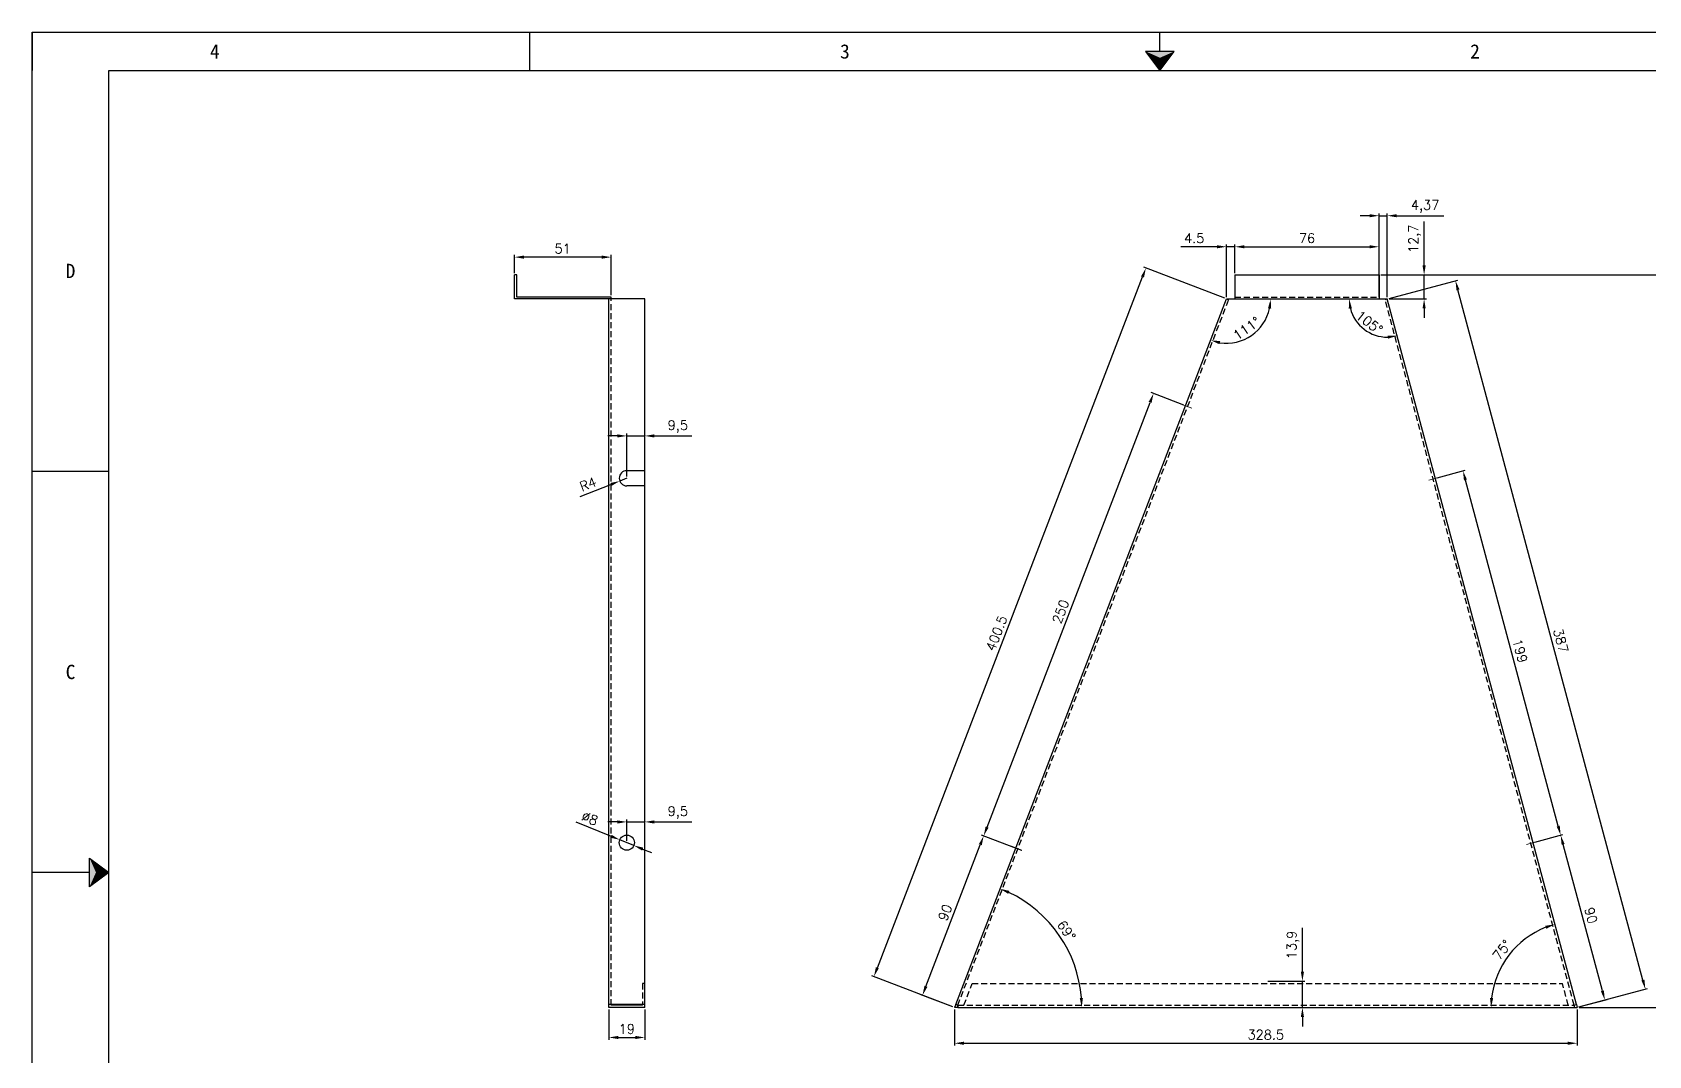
# Model space of a CAD drawing. Header units: millimetres. Extents: x -43476 to -13830, y -16942 to 55335.
# Drawn here: x -24551 to -23698, y 28963 to 29503 of the extents above; entities that cross this region are included whole.
import ezdxf
from ezdxf.enums import TextEntityAlignment as Align

# ---------------------------------------------------------------- set-up
doc = ezdxf.new("R2010")
doc.units = ezdxf.units.MM
for name, pattern in [('CENTER2', [28.575, 19.05, -3.175, 3.175, -3.175]), ('DOT', [0.25, 0, -0.25]), ('HIDDEN2', [4.7625, 3.175, -1.5875])]:
    doc.linetypes.add(name, pattern=pattern)
doc.layers.add('cen', color=1, linetype='CENTER2', lineweight=9)
doc.layers.add('dim', color=2, linetype='Continuous', lineweight=9)
doc.layers.add('hidden', color=3, linetype='HIDDEN2')
doc.layers.add('print', color=30, linetype='Continuous')
doc.styles.add('Dartop', font='')
doc.styles.get("Standard").update_dxf_attribs({"font": 'txt', "bigfont": 'gbcbig.shx'})
doc.styles.get('Dartop').set_extended_font_data('FangSong_GB2312')
doc.dimstyles.new('small', dxfattribs={"dimtxt": 5, "dimasz": 5, "dimexe": 1.25, "dimexo": 1, "dimgap": 2, "dimtad": 1, "dimtxsty": 'Standard', "dimcen": 2.5, "dimadec": 0, "dimazin": 0, "dimtfac": 1, "dimtmove": 0, "dimatfit": 3, "dimfxl": 0, "dimarcsym": 0})

# ---------------------------------------------------------------- blocks, each defined once
blk = doc.blocks.new('*U6')
at = {"color": 254, "linetype": 'Continuous'}
for points in [[(17, 21.667), (17.188, 21.75), (16.812, 21.75)], [(17, 21.667), (16.812, 21.75), (17, 21.5)], [(17, 21.667), (17, 21.5), (17.188, 21.75)]]:
    blk.add_solid(points, dxfattribs=at)
blk = doc.blocks.new('*U3')
at = {"color": 254, "linetype": 'Continuous', "extrusion": (0, 0, -1)}
for points in [[(-0.833, 11), (-0.75, 10.812), (-0.75, 11.188)], [(-0.833, 11), (-0.75, 11.188), (-1, 11)], [(-0.833, 11), (-1, 11), (-0.75, 10.812)]]:
    blk.add_solid(points, dxfattribs=at)
blk = doc.blocks.new('*D385')
at = {"layer": 'Defpoints', "color": 0}
for p in [(-23840.21, 29389.99), (-23916.21, 29375.14), (-23840.21, 29375.14)]:
    blk.add_point(p, dxfattribs=at)
at = {"layer": 'dim', "color": 0, "lineweight": -2}
for p, q in [((-23916.21, 29376.14), (-23916.21, 29391.24)), ((-23911.21, 29389.99), (-23845.21, 29389.99)), ((-23840.21, 29376.14), (-23840.21, 29391.24))]:
    blk.add_line(p, q, dxfattribs=at)
at = {"layer": 'dim', "color": 0}
for points in [[(-23911.21, 29390.82), (-23911.21, 29389.15), (-23916.21, 29389.99)], [(-23845.21, 29390.82), (-23845.21, 29389.15), (-23840.21, 29389.99)]]:
    blk.add_solid(points, dxfattribs=at)
at = {"layer": 'dim', "color": 0, "insert": (-23878.21, 29394.49), "char_height": 5, "attachment_point": 5}
blk.add_mtext('76', dxfattribs=at)
blk = doc.blocks.new('*D386')
at = {"layer": 'Defpoints', "color": 0}
for p in [(-23840.21, 29375.14), (-23816.42, 29375.14), (-23835.84, 29362.44)]:
    blk.add_point(p, dxfattribs=at)
at = {"layer": 'dim', "color": 0, "lineweight": -2}
for p, q in [((-23816.42, 29380.14), (-23816.42, 29403.3)), ((-23839.21, 29375.14), (-23815.17, 29375.14)), ((-23816.42, 29362.44), (-23816.42, 29375.14)), ((-23834.84, 29362.44), (-23815.17, 29362.44)), ((-23816.42, 29357.44), (-23816.42, 29352.44))]:
    blk.add_line(p, q, dxfattribs=at)
at = {"layer": 'dim', "color": 0}
for points in [[(-23817.26, 29380.14), (-23815.59, 29380.14), (-23816.42, 29375.14)], [(-23817.26, 29357.44), (-23815.59, 29357.44), (-23816.42, 29362.44)]]:
    blk.add_solid(points, dxfattribs=at)
at = {"layer": 'dim', "color": 0, "insert": (-23821.34, 29394.22), "char_height": 5, "attachment_point": 5, "rotation": 90}
blk.add_mtext('12,7', dxfattribs=at)
blk = doc.blocks.new('*D387')
at = {"layer": 'Defpoints', "color": 0}
for p in [(-23920.69, 29389.99), (-23916.21, 29375.14), (-23920.69, 29362.44)]:
    blk.add_point(p, dxfattribs=at)
at = {"layer": 'dim', "color": 0, "lineweight": -2}
for p, q in [((-23925.69, 29389.99), (-23944.69, 29389.99)), ((-23920.69, 29363.44), (-23920.69, 29391.24)), ((-23916.21, 29389.99), (-23920.69, 29389.99)), ((-23916.21, 29376.14), (-23916.21, 29391.24)), ((-23911.21, 29389.99), (-23906.21, 29389.99))]:
    blk.add_line(p, q, dxfattribs=at)
at = {"layer": 'dim', "color": 0}
for points in [[(-23925.69, 29390.82), (-23925.69, 29389.15), (-23920.69, 29389.99)], [(-23911.21, 29390.82), (-23911.21, 29389.15), (-23916.21, 29389.99)]]:
    blk.add_solid(points, dxfattribs=at)
at = {"layer": 'dim', "color": 0, "insert": (-23937.69, 29394.49), "char_height": 5, "attachment_point": 5}
blk.add_mtext('4.5', dxfattribs=at)
blk = doc.blocks.new('*D388')
at = {"layer": 'Defpoints', "color": 0}
for p in [(-23835.84, 29406.36), (-23840.21, 29362.44), (-23835.84, 29362.44)]:
    blk.add_point(p, dxfattribs=at)
at = {"layer": 'dim', "color": 0, "lineweight": -2}
for p, q in [((-23840.21, 29363.44), (-23840.21, 29407.61)), ((-23835.84, 29363.44), (-23835.84, 29407.61)), ((-23845.21, 29406.36), (-23850.21, 29406.36)), ((-23840.21, 29406.36), (-23835.84, 29406.36)), ((-23830.84, 29406.36), (-23806.01, 29406.36))]:
    blk.add_line(p, q, dxfattribs=at)
at = {"layer": 'dim', "color": 0}
for points in [[(-23845.21, 29407.2), (-23845.21, 29405.53), (-23840.21, 29406.36)], [(-23830.84, 29407.2), (-23830.84, 29405.53), (-23835.84, 29406.36)]]:
    blk.add_solid(points, dxfattribs=at)
at = {"layer": 'dim', "color": 0, "insert": (-23815.92, 29411.28), "char_height": 5, "attachment_point": 5}
blk.add_mtext('4,37', dxfattribs=at)
blk = doc.blocks.new('*D389')
at = {"layer": 'Defpoints', "color": 0}
for p in [(-23963.17, 29378.74), (-23920.69, 29362.44), (-24064.15, 28988.71)]:
    blk.add_point(p, dxfattribs=at)
at = {"layer": 'dim', "color": 0, "lineweight": -2}
for p, q in [((-24104.84, 29009.68), (-23964.96, 29374.08)), ((-23921.62, 29362.8), (-23964.34, 29379.19)), ((-24065.09, 28989.06), (-24107.8, 29005.46))]:
    blk.add_line(p, q, dxfattribs=at)
at = {"layer": 'dim', "color": 0}
for points in [[(-23965.74, 29374.38), (-23964.19, 29373.78), (-23963.17, 29378.74)], [(-24105.62, 29009.98), (-24104.06, 29009.38), (-24106.63, 29005.01)]]:
    blk.add_solid(points, dxfattribs=at)
at = {"layer": 'dim', "color": 0, "insert": (-24041.93, 29186.13), "char_height": 5, "attachment_point": 5, "rotation": 69}
blk.add_mtext('400.5', dxfattribs=at)
blk = doc.blocks.new('*D390')
at = {"layer": 'Defpoints', "color": 0}
for p in [(-23799.85, 29372.08), (-23835.84, 29362.44), (-23735.7, 28988.71)]:
    blk.add_point(p, dxfattribs=at)
at = {"layer": 'dim', "color": 0, "lineweight": -2}
for p, q in [((-23834.87, 29362.7), (-23798.64, 29372.4)), ((-23701, 29003.18), (-23798.56, 29367.25)), ((-23734.73, 28988.96), (-23698.5, 28998.67))]:
    blk.add_line(p, q, dxfattribs=at)
at = {"layer": 'dim', "color": 0}
for points in [[(-23797.75, 29367.47), (-23799.36, 29367.04), (-23799.85, 29372.08)], [(-23700.2, 29003.39), (-23701.81, 29002.96), (-23699.71, 28998.35)]]:
    blk.add_solid(points, dxfattribs=at)
at = {"layer": 'dim', "color": 0, "insert": (-23744.32, 29182.21), "char_height": 5, "attachment_point": 5, "rotation": 285}
blk.add_mtext('387', dxfattribs=at)
blk = doc.blocks.new('*D391')
at = {"layer": 'Defpoints', "color": 0}
for p in [(-24064.15, 28988.71), (-23735.7, 28988.71), (-23735.7, 28969.82)]:
    blk.add_point(p, dxfattribs=at)
at = {"layer": 'dim', "color": 0, "lineweight": -2}
for p, q in [((-24064.15, 28987.71), (-24064.15, 28968.57)), ((-23735.7, 28987.71), (-23735.7, 28968.57)), ((-24059.15, 28969.82), (-23740.7, 28969.82))]:
    blk.add_line(p, q, dxfattribs=at)
at = {"layer": 'dim', "color": 0}
for points in [[(-24059.15, 28970.66), (-24059.15, 28968.99), (-24064.15, 28969.82)], [(-23740.7, 28970.66), (-23740.7, 28968.99), (-23735.7, 28969.82)]]:
    blk.add_solid(points, dxfattribs=at)
at = {"layer": 'dim', "color": 0, "insert": (-23899.93, 28974.32), "char_height": 5, "attachment_point": 5}
blk.add_mtext('328.5', dxfattribs=at)
blk = doc.blocks.new('*D392')
at = {"layer": 'Defpoints', "color": 0}
for p in [(-23920.69, 29362.44), (-24002.37, 29014.93), (-24063.53, 28990.34), (-24062.41, 28988.71), (-23737.26, 28988.71)]:
    blk.add_point(p, dxfattribs=at)
at = {"layer": 'dim', "color": 0, "lineweight": -2}
blk.add_arc((-24064.15, 28988.71), 67.11, 4.26964, 64.73036, dxfattribs=at)
at = {"layer": 'dim', "color": 0}
for points in [[(-24035.83, 29048.63), (-24035.18, 29050.16), (-24040.1, 29051.36)], [(-23996.39, 28993.73), (-23998.06, 28993.67), (-23997.04, 28988.71)]]:
    blk.add_solid(points, dxfattribs=at)
at = {"layer": 'dim', "color": 0, "insert": (-24005.13, 29029.27), "char_height": 5, "attachment_point": 5, "rotation": 304.5}
blk.add_mtext('69°', dxfattribs=at)
blk = doc.blocks.new('*D393')
at = {"layer": 'Defpoints', "color": 0}
for p in [(-23835.84, 29362.44), (-23764.88, 29023.49), (-23736.1, 28990.22), (-24062.41, 28988.71), (-23737.26, 28988.71)]:
    blk.add_point(p, dxfattribs=at)
at = {"layer": 'dim', "color": 0, "lineweight": -2}
blk.add_arc((-23735.7, 28988.71), 45.4, 111.313, 173.687, dxfattribs=at)
at = {"layer": 'dim', "color": 0}
for points in [[(-23752.46, 29031.79), (-23751.94, 29030.21), (-23747.45, 29032.56)], [(-23779.99, 28993.65), (-23781.66, 28993.74), (-23781.1, 28988.71)]]:
    blk.add_solid(points, dxfattribs=at)
at = {"layer": 'dim', "color": 0, "insert": (-23775.29, 29019.08), "char_height": 5, "attachment_point": 5, "rotation": 52.5}
blk.add_mtext('75°', dxfattribs=at)
blk = doc.blocks.new('*D394')
at = {"layer": 'Defpoints', "color": 0}
for p in [(-23899.83, 29002.61), (-23880.62, 29002.61), (-23899.83, 28988.71)]:
    blk.add_point(p, dxfattribs=at)
at = {"layer": 'dim', "color": 0, "lineweight": -2}
for p, q in [((-23880.62, 29007.61), (-23880.62, 29030.77)), ((-23898.83, 29002.61), (-23879.37, 29002.61)), ((-23880.62, 28988.71), (-23880.62, 29002.61)), ((-23898.83, 28988.71), (-23879.37, 28988.71)), ((-23880.62, 28983.71), (-23880.62, 28978.71))]:
    blk.add_line(p, q, dxfattribs=at)
at = {"layer": 'dim', "color": 0}
for points in [[(-23881.45, 29007.61), (-23879.79, 29007.61), (-23880.62, 29002.61)], [(-23881.45, 28983.71), (-23879.79, 28983.71), (-23880.62, 28988.71)]]:
    blk.add_solid(points, dxfattribs=at)
at = {"layer": 'dim', "color": 0, "insert": (-23885.54, 29021.69), "char_height": 5, "attachment_point": 5, "rotation": 90}
blk.add_mtext('13,9', dxfattribs=at)
blk = doc.blocks.new('*D395')
at = {"layer": 'Defpoints', "color": 0}
for p in [(-23758.99, 29075.64), (-23744.39, 29079.55), (-23735.7, 28988.71)]:
    blk.add_point(p, dxfattribs=at)
at = {"layer": 'dim', "color": 0, "lineweight": -2}
for p, q in [((-23758.03, 29075.9), (-23743.19, 29079.87)), ((-23722.39, 28997.45), (-23743.1, 29074.72)), ((-23734.73, 28988.96), (-23719.89, 28992.94))]:
    blk.add_line(p, q, dxfattribs=at)
at = {"layer": 'dim', "color": 0}
for points in [[(-23742.29, 29074.94), (-23743.9, 29074.51), (-23744.39, 29079.55)], [(-23721.59, 28997.66), (-23723.2, 28997.23), (-23721.1, 28992.62)]]:
    blk.add_solid(points, dxfattribs=at)
at = {"layer": 'dim', "color": 0, "insert": (-23728.4, 29037.25), "char_height": 5, "attachment_point": 5, "rotation": 285}
blk.add_mtext('90', dxfattribs=at)
blk = doc.blocks.new('*D396')
at = {"layer": 'Defpoints', "color": 0}
for p in [(-23795.9, 29271.77), (-23810.5, 29267.86), (-23758.99, 29075.64)]:
    blk.add_point(p, dxfattribs=at)
at = {"layer": 'dim', "color": 0, "lineweight": -2}
for p, q in [((-23809.53, 29268.12), (-23794.69, 29272.09)), ((-23745.69, 29084.38), (-23794.6, 29266.94)), ((-23758.03, 29075.9), (-23743.19, 29079.87))]:
    blk.add_line(p, q, dxfattribs=at)
at = {"layer": 'dim', "color": 0}
for points in [[(-23793.8, 29267.16), (-23795.41, 29266.72), (-23795.9, 29271.77)], [(-23744.88, 29084.6), (-23746.49, 29084.16), (-23744.39, 29079.55)]]:
    blk.add_solid(points, dxfattribs=at)
at = {"layer": 'dim', "color": 0, "insert": (-23765.8, 29176.82), "char_height": 5, "attachment_point": 5, "rotation": 285}
blk.add_mtext('199', dxfattribs=at)
blk = doc.blocks.new('*D397')
at = {"layer": 'Defpoints', "color": 0}
for p in [(-24048.75, 29079.2), (-24031.9, 29072.73), (-24064.15, 28988.71)]:
    blk.add_point(p, dxfattribs=at)
at = {"layer": 'dim', "color": 0, "lineweight": -2}
for p, q in [((-24079.21, 28999.84), (-24050.54, 29074.53)), ((-24032.83, 29073.09), (-24049.92, 29079.64)), ((-24065.09, 28989.06), (-24082.17, 28995.62))]:
    blk.add_line(p, q, dxfattribs=at)
at = {"layer": 'dim', "color": 0}
for points in [[(-24051.32, 29074.83), (-24049.76, 29074.23), (-24048.75, 29079.2)], [(-24079.99, 29000.14), (-24078.43, 28999.54), (-24081, 28995.17)]]:
    blk.add_solid(points, dxfattribs=at)
at = {"layer": 'dim', "color": 0, "insert": (-24069.08, 29038.8), "char_height": 5, "attachment_point": 5, "rotation": 69}
blk.add_mtext('90', dxfattribs=at)
blk = doc.blocks.new('*D398')
at = {"layer": 'Defpoints', "color": 0}
for p in [(-23959.16, 29312.59), (-23942.31, 29306.12), (-24031.9, 29072.73)]:
    blk.add_point(p, dxfattribs=at)
at = {"layer": 'dim', "color": 0, "lineweight": -2}
for p, q in [((-24046.96, 29083.86), (-23960.95, 29307.92)), ((-23943.24, 29306.48), (-23960.32, 29313.04)), ((-24032.83, 29073.09), (-24049.92, 29079.64))]:
    blk.add_line(p, q, dxfattribs=at)
at = {"layer": 'dim', "color": 0}
for points in [[(-23961.73, 29308.22), (-23960.17, 29307.62), (-23959.16, 29312.59)], [(-24047.73, 29084.16), (-24046.18, 29083.56), (-24048.75, 29079.2)]]:
    blk.add_solid(points, dxfattribs=at)
at = {"layer": 'dim', "color": 0, "insert": (-24008.15, 29197.51), "char_height": 5, "attachment_point": 5, "rotation": 69}
blk.add_mtext('250', dxfattribs=at)
blk = doc.blocks.new('*D399')
at = {"layer": 'Defpoints', "color": 0}
for p in [(-23920.69, 29362.44), (-23920.69, 29362.44), (-23835.84, 29362.44), (-23914.27, 29340.03), (-24063.53, 28990.34)]:
    blk.add_point(p, dxfattribs=at)
at = {"layer": 'dim', "color": 0, "lineweight": -2}
blk.add_arc((-23920.69, 29362.44), 23.31, 261.31605, 347.68395, dxfattribs=at)
at = {"layer": 'dim', "color": 0}
for points in [[(-23898.75, 29357.56), (-23897.09, 29357.38), (-23897.38, 29362.44)], [(-23924.42, 29338.59), (-23923.99, 29340.2), (-23929.04, 29340.68)]]:
    blk.add_solid(points, dxfattribs=at)
at = {"layer": 'dim', "color": 0, "insert": (-23910.04, 29346.94), "char_height": 5, "attachment_point": 5, "rotation": 34.5}
blk.add_mtext('111°', dxfattribs=at)
blk = doc.blocks.new('*D400')
at = {"layer": 'Defpoints', "color": 0}
for p in [(-23920.69, 29362.44), (-23835.84, 29362.44), (-23835.84, 29362.44), (-23852.32, 29350.9), (-23736.1, 28990.22)]:
    blk.add_point(p, dxfattribs=at)
at = {"layer": 'dim', "color": 0, "lineweight": -2}
blk.add_arc((-23835.84, 29362.44), 20.12, 194.2785, 270.7215, dxfattribs=at)
at = {"layer": 'dim', "color": 0}
for points in [[(-23856.16, 29357.37), (-23854.51, 29357.58), (-23855.96, 29362.44)], [(-23835.7, 29343.15), (-23835.47, 29341.5), (-23830.63, 29343.01)]]:
    blk.add_solid(points, dxfattribs=at)
at = {"layer": 'dim', "color": 0, "insert": (-23845.35, 29350.05), "char_height": 5, "attachment_point": 5, "rotation": 322.5}
blk.add_mtext('105°', dxfattribs=at)
blk = doc.blocks.new('*D409')
at = {"layer": 'Defpoints', "color": 0}
for p in [(-24240.7, 29077.14), (-24233.29, 29074.13)]:
    blk.add_point(p, dxfattribs=at)
at = {"layer": 'dim', "color": 0, "lineweight": -2}
for p, q in [((-24263.96, 29086.59), (-24245.33, 29079.02)), ((-24233.29, 29074.13), (-24240.7, 29077.14)), ((-24228.65, 29072.25), (-24224.02, 29070.37))]:
    blk.add_line(p, q, dxfattribs=at)
at = {"layer": 'dim', "color": 0}
for points in [[(-24245.02, 29079.8), (-24245.65, 29078.25), (-24240.7, 29077.14)], [(-24228.34, 29073.02), (-24228.97, 29071.48), (-24233.29, 29074.13)]]:
    blk.add_solid(points, dxfattribs=at)
at = {"layer": 'dim', "color": 0, "insert": (-24256.55, 29088.44), "char_height": 5, "attachment_point": 5, "rotation": 337.89806}
blk.add_mtext('∅8', dxfattribs=at)
blk = doc.blocks.new('*D410')
at = {"layer": 'Defpoints', "color": 0}
for p in [(-24240.72, 29266.41), (-24236.99, 29267.86)]:
    blk.add_point(p, dxfattribs=at)
at = {"layer": 'dim', "color": 0, "lineweight": -2}
for p, q in [((-24261.54, 29258.31), (-24245.38, 29264.59)), ((-24236.99, 29267.86), (-24240.72, 29266.41))]:
    blk.add_line(p, q, dxfattribs=at)
at = {"layer": 'dim', "color": 0}
blk.add_solid([(-24245.68, 29265.37), (-24245.08, 29263.82), (-24240.72, 29266.41)], dxfattribs=at)
at = {"layer": 'dim', "color": 0, "insert": (-24257.42, 29264.74), "char_height": 5, "attachment_point": 5, "rotation": 21.25737}
blk.add_mtext('R4', dxfattribs=at)
blk = doc.blocks.new('*D411')
at = {"layer": 'Defpoints', "color": 0}
for p in [(-24227.49, 29290.21), (-24227.49, 29271.86), (-24236.99, 29267.86)]:
    blk.add_point(p, dxfattribs=at)
at = {"layer": 'dim', "color": 0, "lineweight": -2}
for p, q in [((-24241.99, 29290.21), (-24246.99, 29290.21)), ((-24236.99, 29268.86), (-24236.99, 29291.46)), ((-24236.99, 29290.21), (-24227.49, 29290.21)), ((-24227.49, 29272.86), (-24227.49, 29291.46)), ((-24222.49, 29290.21), (-24202.66, 29290.21))]:
    blk.add_line(p, q, dxfattribs=at)
at = {"layer": 'dim', "color": 0}
for points in [[(-24241.99, 29291.04), (-24241.99, 29289.38), (-24236.99, 29290.21)], [(-24222.49, 29291.04), (-24222.49, 29289.38), (-24227.49, 29290.21)]]:
    blk.add_solid(points, dxfattribs=at)
at = {"layer": 'dim', "color": 0, "insert": (-24210.08, 29295.13), "char_height": 5, "attachment_point": 5}
blk.add_mtext('9,5', dxfattribs=at)
blk = doc.blocks.new('*D412')
at = {"layer": 'Defpoints', "color": 0}
for p in [(-24227.49, 29086.57), (-24236.99, 29075.64), (-24227.49, 29075.64)]:
    blk.add_point(p, dxfattribs=at)
at = {"layer": 'dim', "color": 0, "lineweight": -2}
for p, q in [((-24241.99, 29086.57), (-24246.99, 29086.57)), ((-24236.99, 29076.64), (-24236.99, 29087.82)), ((-24236.99, 29086.57), (-24227.49, 29086.57)), ((-24227.49, 29076.64), (-24227.49, 29087.82)), ((-24222.49, 29086.57), (-24202.66, 29086.57))]:
    blk.add_line(p, q, dxfattribs=at)
at = {"layer": 'dim', "color": 0}
for points in [[(-24241.99, 29087.4), (-24241.99, 29085.73), (-24236.99, 29086.57)], [(-24222.49, 29087.4), (-24222.49, 29085.73), (-24227.49, 29086.57)]]:
    blk.add_solid(points, dxfattribs=at)
at = {"layer": 'dim', "color": 0, "insert": (-24210.08, 29091.48), "char_height": 5, "attachment_point": 5}
blk.add_mtext('9,5', dxfattribs=at)
blk = doc.blocks.new('*D407')
at = {"layer": 'Defpoints', "color": 0}
for p in [(-24246.49, 28988.71), (-24227.49, 28988.71), (-24227.49, 28972.87)]:
    blk.add_point(p, dxfattribs=at)
at = {"layer": 'dim', "color": 0, "lineweight": -2}
for p, q in [((-24246.49, 28987.71), (-24246.49, 28971.62)), ((-24227.49, 28987.71), (-24227.49, 28971.62)), ((-24241.49, 28972.87), (-24232.49, 28972.87))]:
    blk.add_line(p, q, dxfattribs=at)
at = {"layer": 'dim', "color": 0}
for points in [[(-24241.49, 28973.71), (-24241.49, 28972.04), (-24246.49, 28972.87)], [(-24232.49, 28973.71), (-24232.49, 28972.04), (-24227.49, 28972.87)]]:
    blk.add_solid(points, dxfattribs=at)
at = {"layer": 'dim', "color": 0, "insert": (-24236.99, 28977.37), "char_height": 5, "attachment_point": 5}
blk.add_mtext('19', dxfattribs=at)
blk = doc.blocks.new('*D408')
at = {"layer": 'Defpoints', "color": 0}
for p in [(-24296.29, 29384.52), (-24296.29, 29375.14), (-24245.29, 29363.44)]:
    blk.add_point(p, dxfattribs=at)
at = {"layer": 'dim', "color": 0, "lineweight": -2}
for p, q in [((-24296.29, 29376.14), (-24296.29, 29385.77)), ((-24250.29, 29384.52), (-24291.29, 29384.52)), ((-24245.29, 29364.44), (-24245.29, 29385.77))]:
    blk.add_line(p, q, dxfattribs=at)
at = {"layer": 'dim', "color": 0}
for points in [[(-24291.29, 29385.35), (-24291.29, 29383.69), (-24296.29, 29384.52)], [(-24250.29, 29385.35), (-24250.29, 29383.69), (-24245.29, 29384.52)]]:
    blk.add_solid(points, dxfattribs=at)
at = {"layer": 'dim', "color": 0, "insert": (-24270.79, 29389.02), "char_height": 5, "attachment_point": 5}
blk.add_mtext('51', dxfattribs=at)
blk = doc.blocks.new('*D413')
at = {"layer": 'Defpoints', "color": 0}
for p in [(-23840.21, 29375.14), (-23657.29, 29375.14), (-23735.7, 28988.71)]:
    blk.add_point(p, dxfattribs=at)
at = {"layer": 'dim', "color": 0, "lineweight": -2}
for p, q in [((-23839.21, 29375.14), (-23656.04, 29375.14)), ((-23657.29, 28993.71), (-23657.29, 29370.14)), ((-23734.7, 28988.71), (-23656.04, 28988.71))]:
    blk.add_line(p, q, dxfattribs=at)
at = {"layer": 'dim', "color": 0}
for points in [[(-23658.13, 29370.14), (-23656.46, 29370.14), (-23657.29, 29375.14)], [(-23658.13, 28993.71), (-23656.46, 28993.71), (-23657.29, 28988.71)]]:
    blk.add_solid(points, dxfattribs=at)
at = {"layer": 'dim', "color": 0, "insert": (-23661.79, 29181.92), "char_height": 5, "attachment_point": 5, "rotation": 90}
blk.add_mtext('386.5', dxfattribs=at)

msp = doc.modelspace()

# ---------------------------------------------------------------- linework, layer by layer
at = {"color": 0, "linetype": 'DOT'}
for p, q in [((-24550.586, 29503.112), (-23291, 29503.112)), ((-24550.586, 28636.919), (-24550.586, 29482.968))]:
    msp.add_line(p, q, dxfattribs=at)
at = {"color": 0}
for p, q in [((-24550.586, 29503.112), (-24550.586, 29482.968)), ((-24288.129, 29482.968), (-24288.129, 29503.112)), ((-23955.753, 29493.04), (-23955.753, 29503.112)), ((-24510.298, 28636.919), (-24510.298, 29482.968)), ((-24510.298, 29482.968), (-23311.144, 29482.968)), ((-24510.298, 29271.456), (-24550.586, 29271.456)), ((-24520.37, 29059.944), (-24550.586, 29059.944))]:
    msp.add_line(p, q, dxfattribs=at)
for p, q in [((-24296.293, 29362.437), (-24296.293, 29375.137)), ((-24295.093, 29375.137), (-24296.293, 29375.137)), ((-24295.093, 29363.437), (-24295.093, 29375.137)), ((-23916.207, 29375.137), (-23840.207, 29375.137)), ((-23916.207, 29375.137), (-23916.207, 29362.437)), ((-23840.207, 29375.137), (-23840.207, 29362.437)), ((-24227.493, 29362.437), (-24296.293, 29362.437)), ((-24245.293, 29363.437), (-24295.093, 29363.437)), ((-24246.493, 28988.705), (-24246.493, 29362.437)), ((-24245.293, 29362.437), (-24245.293, 29363.437)), ((-24227.493, 28988.705), (-24227.493, 29362.437)), ((-24063.526, 28990.335), (-23920.69, 29362.437)), ((-23920.69, 29362.437), (-23835.84, 29362.437)), ((-23736.104, 28990.216), (-23835.84, 29362.437)), ((-24227.493, 29271.858), (-24236.993, 29271.858)), ((-24227.493, 29271.858), (-24236.993, 29271.858)), ((-24227.493, 29263.858), (-24236.993, 29263.858)), ((-24028.538, 29071.437), (-24034.139, 29073.587)), ((-24227.493, 28990.335), (-24246.493, 28990.335)), ((-24228.693, 28989.905), (-24245.293, 28989.905)), ((-24228.693, 28989.905), (-24228.693, 28990.335)), ((-24062.406, 28989.905), (-24063.526, 28990.335)), ((-24062.406, 28989.905), (-24062.406, 28988.705)), ((-24062.406, 28988.705), (-24062.406, 28989.905)), ((-23737.263, 28989.905), (-23736.104, 28990.216)), ((-23737.263, 28989.905), (-23737.263, 28988.705)), ((-24227.493, 28988.705), (-24246.493, 28988.705)), ((-24062.406, 28988.705), (-23737.263, 28988.705))]:
    msp.add_line(p, q)
for points in [[(-23955.753, 29482.968), (-23948.199, 29493.04), (-23963.307, 29493.04), (-23955.753, 29482.968)], [(-24510.298, 29059.944), (-24520.37, 29052.39), (-24520.37, 29067.498), (-24510.298, 29059.944)]]:
    msp.add_lwpolyline(points, close=True, dxfattribs=at)
msp.add_circle((-24236.993, 29075.638), 4)
msp.add_arc((-24236.993, 29267.858), 4, 90, 270)
at = {"layer": 'cen'}
for p, q in [((-23938.946, 29304.832), (-23944.547, 29306.983)), ((-23813.975, 29266.926), (-23808.18, 29268.479)), ((-23762.47, 29074.707), (-23756.675, 29076.26)), ((-24028.538, 29071.437), (-24034.139, 29073.587))]:
    msp.add_line(p, q, dxfattribs=at)
at = {"layer": 'Defpoints'}
for p, q in [((-24063.526, 28990.335), (-24064.152, 28988.705)), ((-23736.104, 28990.216), (-23735.699, 28988.705)), ((-24062.406, 28988.705), (-24064.152, 28988.705)), ((-23737.263, 28988.705), (-23735.699, 28988.705))]:
    msp.add_line(p, q, dxfattribs=at)
at = {"layer": 'hidden'}
for p, q in [((-24245.293, 28989.905), (-24245.293, 29362.437)), ((-24062.406, 28989.905), (-23919.569, 29362.007)), ((-23920.69, 29362.437), (-23919.569, 29362.007)), ((-23916.207, 29363.437), (-23840.207, 29363.437)), ((-23836.999, 29362.127), (-23835.84, 29362.437)), ((-23737.263, 28989.905), (-23836.999, 29362.127)), ((-24227.493, 29001.405), (-24228.693, 29001.405)), ((-24228.693, 29001.405), (-24228.693, 28990.335)), ((-24059.193, 28989.905), (-24054.778, 29001.405)), ((-24054.778, 29001.405), (-23743.45, 29001.405)), ((-23740.369, 28989.905), (-23743.45, 29001.405)), ((-24062.406, 28989.905), (-23737.263, 28989.905))]:
    msp.add_line(p, q, dxfattribs=at)
at = {"layer": 'print'}
msp.add_lwpolyline([(-24550.586, 29503.112), (-23270.856, 29503.112), (-23270.856, 28616.775), (-24550.586, 28616.775)], close=True, dxfattribs=at)

# ---------------------------------------------------------------- block references
at = {"color": 0, "linetype": 'Continuous', "xscale": 40.28805309813855, "yscale": 40.28805309843684, "zscale": 40.28805309843723}
for name, p in [('*U6', (-24640.65, 28616.775)), ('*U3', (-24550.586, 28616.775))]:
    msp.add_blockref(name, p, dxfattribs=at)

# ---------------------------------------------------------------- texts
at = {"color": 0, "style": 'Dartop'}
for s, p in [('4', (-24454.318, 29493.04)), ('3', (-24121.941, 29493.04)), ('2', (-23789.565, 29493.04)), ('D', (-24530.442, 29377.212)), ('C', (-24530.442, 29165.7))]:
    msp.add_text(s, height=7.554, dxfattribs=at).set_placement(p, align=Align.MIDDLE_CENTER)

# ---------------------------------------------------------------- dimensions: what is measured, and where the dimension line sits
at = {"layer": 'dim'}
for base, p1, p2, picture, middle in [((-23835.84, 29406.362), (-23840.207, 29362.437), (-23835.84, 29362.437), '*D388', (-23815.924, 29411.279)), ((-23840.207, 29389.988), (-23916.207, 29375.137), (-23840.207, 29375.137), '*D385', (-23878.207, 29394.488))]:
    dim = msp.add_linear_dim(base=base, p1=p1, p2=p2, dimstyle='small', override={"dimpost": '\\X'}, dxfattribs=at)
    dim.commit()
    dim.dimension.update_dxf_attribs({"geometry": picture, "text_midpoint": middle})
for base, p1, p2, angle, picture, middle in [((-23816.422, 29375.137), (-23835.84, 29362.437), (-23840.207, 29375.137), 90, '*D386', (-23821.339, 29394.221)), ((-24296.293, 29384.519), (-24245.293, 29363.437), (-24296.293, 29375.137), 180, '*D408', (-24270.793, 29389.019)), ((-24227.493, 29290.211), (-24236.993, 29267.858), (-24227.493, 29271.858), 180, '*D411', (-24210.077, 29295.128)), ((-24227.493, 29086.566), (-24236.993, 29075.638), (-24227.493, 29075.638), 180, '*D412', (-24210.077, 29091.483)), ((-23880.621, 29002.605), (-23899.834, 28988.705), (-23899.834, 29002.605), 90, '*D394', (-23885.537, 29021.688)), ((-24227.493, 28972.873), (-24246.493, 28988.705), (-24227.493, 28988.705), 180, '*D407', (-24236.993, 28977.373))]:
    dim = msp.add_linear_dim(base=base, p1=p1, p2=p2, angle=angle, dimstyle='small', override={"dimpost": '\\X'}, dxfattribs=at)
    dim.commit()
    dim.dimension.update_dxf_attribs({"geometry": picture, "text_midpoint": middle})
for base, p1, p2, text, picture, middle in [((-23920.69, 29389.988), (-23916.207, 29375.137), (-23920.69, 29362.437), '4.5', '*D387', (-23937.69, 29394.488)), ((-23735.699, 28969.822), (-24064.152, 28988.705), (-23735.699, 28988.705), '328.5', '*D391', (-23899.926, 28974.322))]:
    dim = msp.add_linear_dim(base=base, p1=p1, p2=p2, text=text, dimstyle='small', override={"dimpost": '\\X'}, dxfattribs=at)
    dim.commit()
    dim.dimension.update_dxf_attribs({"geometry": picture, "text_midpoint": middle})
for base, p1, p2, angle, text, picture, middle, dimtype in [((-23963.171, 29378.744), (-24064.152, 28988.705), (-23920.69, 29362.437), 69, '400.5', '*D389', (-24037.728, 29184.519), 161), ((-23657.293, 29375.137), (-23735.699, 28988.705), (-23840.207, 29375.137), 90, '386.5', '*D413', (-23657.293, 29181.921), 160), ((-23799.849, 29372.081), (-23735.699, 28988.705), (-23835.84, 29362.437), 105, '387', '*D390', (-23748.662, 29181.047), 161)]:
    dim = msp.add_linear_dim(base=base, p1=p1, p2=p2, angle=angle, text=text, dimstyle='small', override={"dimpost": '\\X'}, dxfattribs=at)
    dim.commit()
    dim.dimension.update_dxf_attribs({"geometry": picture, "text_midpoint": middle, "dimtype": dimtype})
for base, line1, line2, picture, middle in [((-24002.375, 29014.928), ((-24063.526, 28990.335), (-23920.69, 29362.437)), ((-24062.406, 28988.705), (-23737.263, 28988.705)), '*D392', (-24005.134, 29029.267)), ((-23914.266, 29340.035), ((-23920.69, 29362.437), (-23835.84, 29362.437)), ((-24063.526, 28990.335), (-23920.69, 29362.437)), '*D399', (-23910.038, 29346.939)), ((-23764.883, 29023.485), ((-23736.104, 28990.216), (-23835.84, 29362.437)), ((-24062.406, 28988.705), (-23737.263, 28988.705)), '*D393', (-23775.289, 29019.084)), ((-23852.318, 29350.899), ((-23920.69, 29362.437), (-23835.84, 29362.437)), ((-23736.104, 28990.216), (-23835.84, 29362.437)), '*D400', (-23845.346, 29350.049))]:
    dim = msp.add_angular_dim_2l(base=base, line1=line1, line2=line2, dimstyle='small', override={"dimpost": '\\X'}, dxfattribs=at)
    dim.commit()
    dim.dimension.update_dxf_attribs({"geometry": picture, "text_midpoint": middle})
for p1, p2, distance, picture, middle in [((-24031.899, 29072.727), (-23942.307, 29306.122), 18.049, '*D398', (-24008.154, 29197.506)), ((-23758.993, 29075.638), (-23810.498, 29267.858), -15.115, '*D396', (-23765.799, 29176.825)), ((-24064.152, 28988.705), (-24031.899, 29072.727), 18.049, '*D397', (-24069.076, 29038.797)), ((-23735.699, 28988.705), (-23758.993, 29075.638), -15.115, '*D395', (-23728.399, 29037.249))]:
    dim = msp.add_aligned_dim(p1=p1, p2=p2, distance=distance, dimstyle='small', override={"dimpost": '\\X'}, dxfattribs=at)
    dim.commit()
    dim.dimension.update_dxf_attribs({"geometry": picture, "text_midpoint": middle})
dim = msp.add_radius_dim(center=(-24236.993, 29267.858), mpoint=(-24240.721, 29266.407), dimstyle='small', override={"dimpost": '\\X'}, dxfattribs=at)
dim.commit()
dim.dimension.update_dxf_attribs({"geometry": '*D410', "text_midpoint": (-24257.42, 29264.74)})
dim = msp.add_diameter_dim_2p(p1=(-24233.287, 29074.133), p2=(-24240.7, 29077.143), dimstyle='small', override={"dimpost": '\\X'}, dxfattribs=at)
dim.commit()
dim.dimension.update_dxf_attribs({"geometry": '*D409', "text_midpoint": (-24258.243, 29084.268), "dimtype": 163})

doc.saveas('drawing.dxf')
